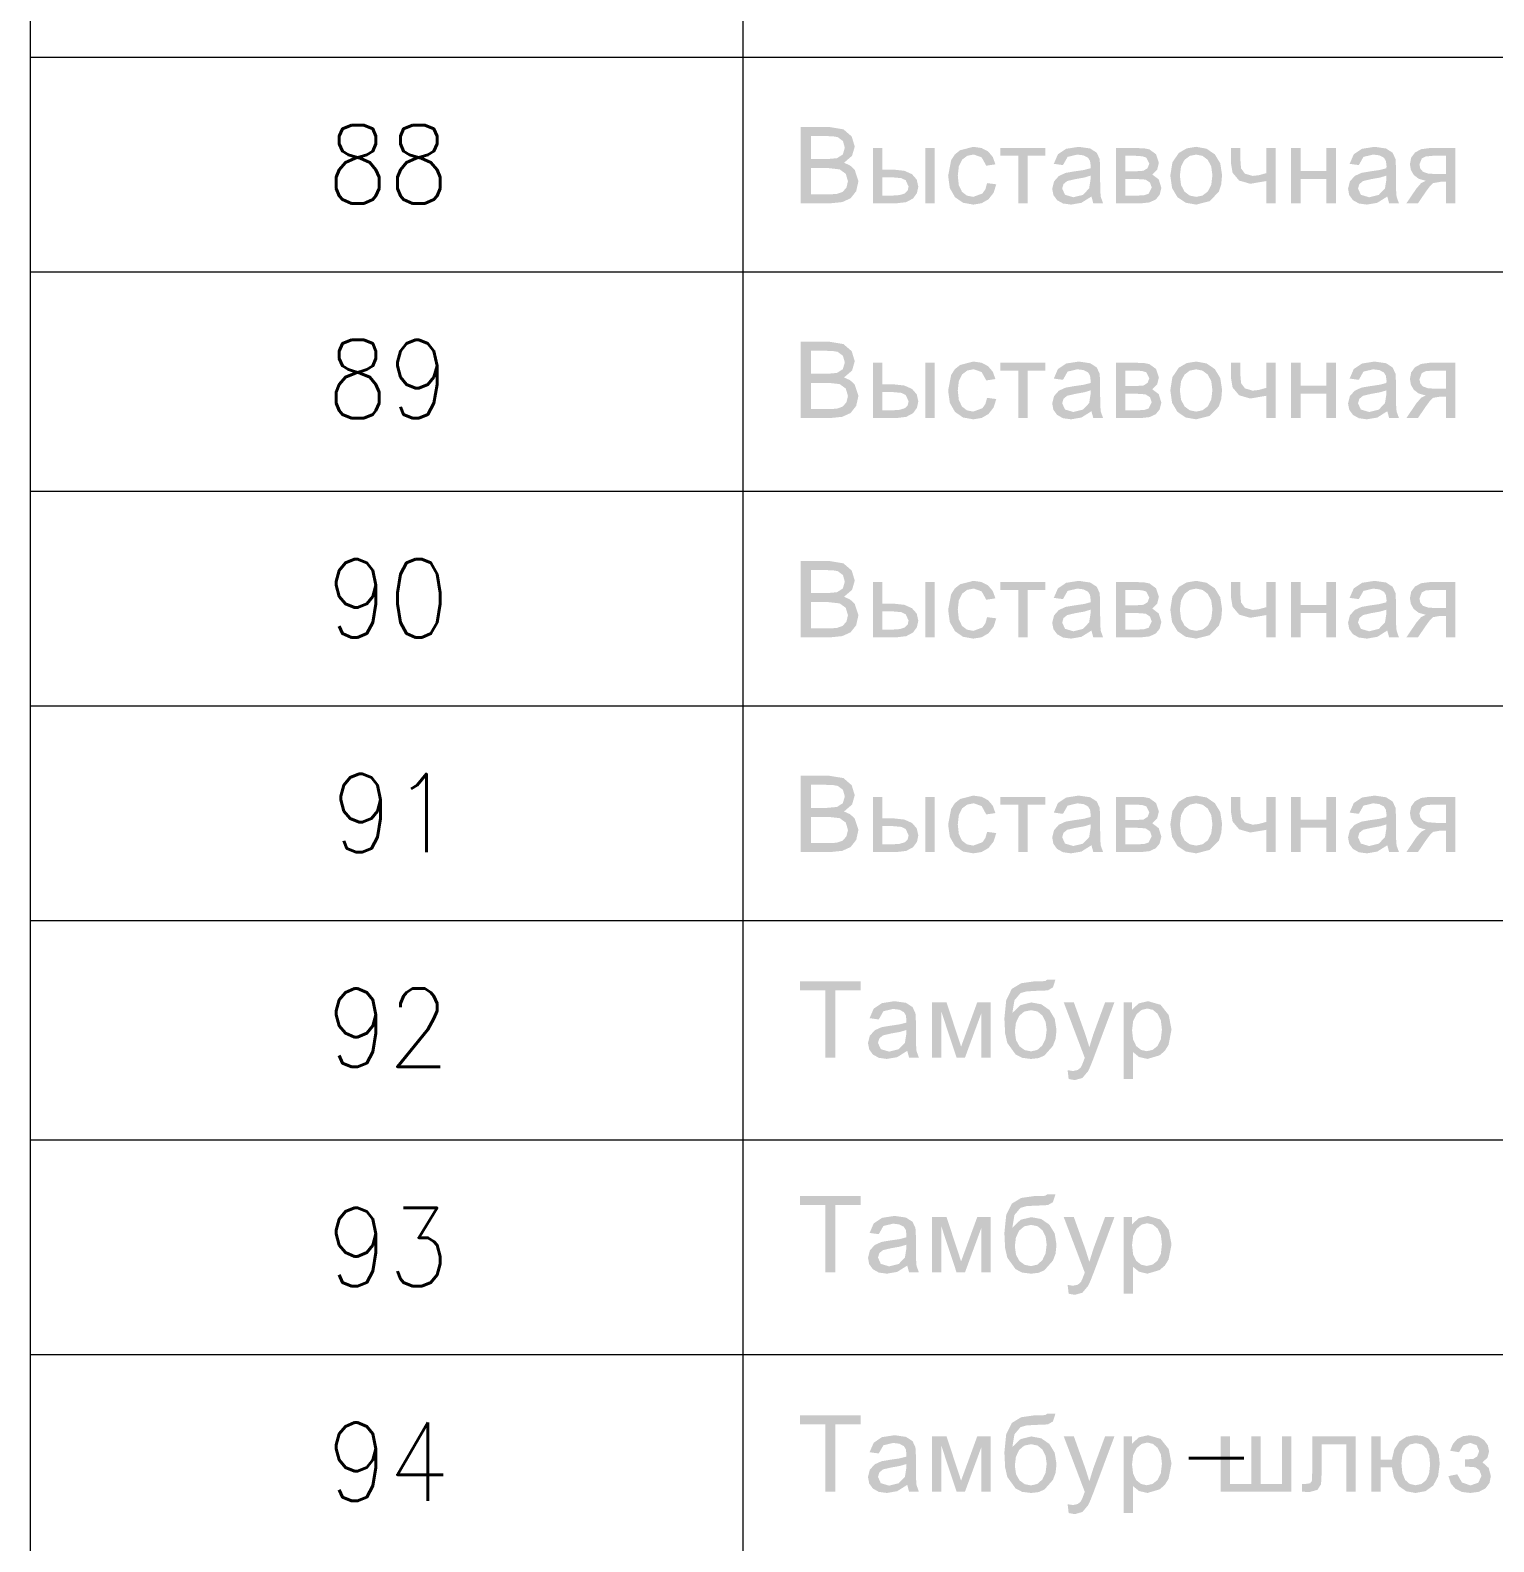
# Model space of a CAD drawing. Header units: millimetres. Extents: x 0 to 420, y 0 to 297.
# Drawn here: x 28.91 to 42.48, y 56.81 to 70.82 of the extents above; entities that cross this region are included whole.
import ezdxf

# ---------------------------------------------------------------- set-up
doc = ezdxf.new("R2010")
doc.units = ezdxf.units.MM
doc.styles.get("Standard").update_dxf_attribs({"font": 'STANDARD'})

msp = doc.modelspace()

# ---------------------------------------------------------------- hatches: boundary and pattern name
h = msp.add_hatch(color=251)
h.paths.add_polyline_path([(36.055542, 69.215), (36.055542, 69.922209), (36.321228, 69.922209), (36.450763, 69.900712), (36.527382, 69.834566), (36.555494, 69.74141), (36.530689, 69.655421), (36.456275, 69.59148), (36.513051, 69.565435), (36.554943, 69.526988), (36.589669, 69.420052), (36.568723, 69.327448), (36.516909, 69.261853), (36.439188, 69.226575), (36.325086, 69.215)], flags=0)
h.paths.add_polyline_path([(36.149248, 69.625104), (36.301935, 69.625104), (36.391232, 69.633372), (36.445251, 69.668099), (36.463441, 69.730386), (36.446353, 69.792122), (36.397847, 69.828502), (36.355265, 69.835944), (36.29036, 69.838424), (36.149248, 69.838424)], flags=0)
h.paths.add_polyline_path([(36.149248, 69.298233), (36.325086, 69.298233), (36.389027, 69.302092), (36.443046, 69.320833), (36.478324, 69.360521), (36.492656, 69.420052), (36.472261, 69.488954), (36.416037, 69.529744), (36.312959, 69.541319), (36.149248, 69.541319)], flags=0)
h = msp.add_hatch(color=251)
h.paths.add_polyline_path([(37.209582, 69.727079), (37.296122, 69.727079), (37.296122, 69.215), (37.209582, 69.215)], flags=0)
h.paths.add_polyline_path([(36.723961, 69.727079), (36.810502, 69.727079), (36.810502, 69.526988), (36.920745, 69.526988), (37.015829, 69.516377), (37.086109, 69.485095), (37.129793, 69.435624), (37.144538, 69.370442), (37.132274, 69.310567), (37.096031, 69.260199), (37.032779, 69.226231), (36.940589, 69.215), (36.723961, 69.215)], flags=0)
h.paths.add_polyline_path([(36.810502, 69.286658), (36.902003, 69.286658), (36.972283, 69.291619), (37.019412, 69.306501), (37.045733, 69.332409), (37.05469, 69.369891), (37.028232, 69.428871), (36.986408, 69.448715), (36.913579, 69.45533), (36.810502, 69.45533)], flags=0)
for points in [[(37.782221, 69.402413), (37.867108, 69.391389), (37.842235, 69.312496), (37.79545, 69.253034), (37.731303, 69.215827), (37.654339, 69.203424), (37.559186, 69.220443), (37.485116, 69.271775), (37.437023, 69.355353), (37.421175, 69.46911), (37.448736, 69.61408), (37.483394, 69.668305), (37.532521, 69.707235), (37.654891, 69.738654), (37.730407, 69.727974), (37.791041, 69.696211), (37.834518, 69.645292), (37.859391, 69.576597), (37.774504, 69.563919), (37.732061, 69.641089), (37.658198, 69.667547), (37.598529, 69.655627), (37.551262, 69.620143), (37.520532, 69.55944), (37.510472, 69.471866), (37.520118, 69.382156), (37.549608, 69.321384), (37.595221, 69.286658), (37.653237, 69.275082), (37.738675, 69.30595), (37.766443, 69.345707)], [(37.905563, 69.727079), (38.32173, 69.727079), (38.32173, 69.655421), (38.156917, 69.655421), (38.156917, 69.215), (38.070928, 69.215), (38.070928, 69.655421), (37.905563, 69.655421)], [(40.041543, 69.727079), (40.128635, 69.727079), (40.128635, 69.630065), (40.1358, 69.539114), (40.171629, 69.490056), (40.243287, 69.46911), (40.299511, 69.475449), (40.370618, 69.495017), (40.370618, 69.727079), (40.45771, 69.727079), (40.45771, 69.215), (40.370618, 69.215), (40.370618, 69.421705), (40.221239, 69.39635), (40.118161, 69.426115), (40.057528, 69.498324), (40.041543, 69.593133)], [(40.600048, 69.727079), (40.68714, 69.727079), (40.68714, 69.51431), (40.92747, 69.51431), (40.92747, 69.727079), (41.014562, 69.727079), (41.014562, 69.215), (40.92747, 69.215), (40.92747, 69.4421), (40.68714, 69.4421), (40.68714, 69.215), (40.600048, 69.215)], [(37.782221, 67.412746), (37.867108, 67.401722), (37.842235, 67.322829), (37.79545, 67.263367), (37.731303, 67.22616), (37.654339, 67.213758), (37.559186, 67.230776), (37.485116, 67.282108), (37.437023, 67.365686), (37.421175, 67.479443), (37.448736, 67.624413), (37.483394, 67.678639), (37.532521, 67.717568), (37.654891, 67.748988), (37.730407, 67.738308), (37.791041, 67.706544), (37.834518, 67.655625), (37.859391, 67.58693), (37.774504, 67.574252), (37.732061, 67.651422), (37.658198, 67.677881), (37.598529, 67.665961), (37.551262, 67.630476), (37.520532, 67.569774), (37.510472, 67.482199), (37.520118, 67.392489), (37.549608, 67.331718), (37.595221, 67.296991), (37.653237, 67.285416), (37.738675, 67.316284), (37.766443, 67.35604)], [(37.905563, 67.737412), (38.32173, 67.737412), (38.32173, 67.665754), (38.156917, 67.665754), (38.156917, 67.225333), (38.070928, 67.225333), (38.070928, 67.665754), (37.905563, 67.665754)], [(40.041543, 67.737412), (40.128635, 67.737412), (40.128635, 67.640398), (40.1358, 67.549448), (40.171629, 67.500389), (40.243287, 67.479443), (40.299511, 67.485782), (40.370618, 67.50535), (40.370618, 67.737412), (40.45771, 67.737412), (40.45771, 67.225333), (40.370618, 67.225333), (40.370618, 67.432039), (40.221239, 67.406683), (40.118161, 67.436449), (40.057528, 67.508658), (40.041543, 67.603467)], [(40.600048, 67.737412), (40.68714, 67.737412), (40.68714, 67.524643), (40.92747, 67.524643), (40.92747, 67.737412), (41.014562, 67.737412), (41.014562, 67.225333), (40.92747, 67.225333), (40.92747, 67.452434), (40.68714, 67.452434), (40.68714, 67.225333), (40.600048, 67.225333)], [(37.782221, 65.380746), (37.867108, 65.369722), (37.842235, 65.290829), (37.79545, 65.231367), (37.731303, 65.19416), (37.654339, 65.181758), (37.559186, 65.198776), (37.485116, 65.250108), (37.437023, 65.333686), (37.421175, 65.447443), (37.448736, 65.592413), (37.483394, 65.646639), (37.532521, 65.685568), (37.654891, 65.716988), (37.730407, 65.706308), (37.791041, 65.674544), (37.834518, 65.623625), (37.859391, 65.55493), (37.774504, 65.542252), (37.732061, 65.619422), (37.658198, 65.645881), (37.598529, 65.633961), (37.551262, 65.598476), (37.520532, 65.537774), (37.510472, 65.450199), (37.520118, 65.360489), (37.549608, 65.299718), (37.595221, 65.264991), (37.653237, 65.253416), (37.738675, 65.284284), (37.766443, 65.32404)], [(37.905563, 65.705412), (38.32173, 65.705412), (38.32173, 65.633754), (38.156917, 65.633754), (38.156917, 65.193333), (38.070928, 65.193333), (38.070928, 65.633754), (37.905563, 65.633754)], [(40.041543, 65.705412), (40.128635, 65.705412), (40.128635, 65.608398), (40.1358, 65.517448), (40.171629, 65.468389), (40.243287, 65.447443), (40.299511, 65.453782), (40.370618, 65.47335), (40.370618, 65.705412), (40.45771, 65.705412), (40.45771, 65.193333), (40.370618, 65.193333), (40.370618, 65.400039), (40.221239, 65.374683), (40.118161, 65.404449), (40.057528, 65.476658), (40.041543, 65.571467)], [(40.600048, 65.705412), (40.68714, 65.705412), (40.68714, 65.492643), (40.92747, 65.492643), (40.92747, 65.705412), (41.014562, 65.705412), (41.014562, 65.193333), (40.92747, 65.193333), (40.92747, 65.420434), (40.68714, 65.420434), (40.68714, 65.193333), (40.600048, 65.193333)], [(37.782221, 63.39108), (37.867109, 63.380055), (37.842235, 63.301163), (37.795451, 63.2417), (37.731303, 63.204493), (37.65434, 63.192091), (37.559186, 63.20911), (37.485116, 63.260442), (37.437023, 63.34402), (37.421175, 63.457777), (37.448736, 63.602746), (37.483394, 63.656972), (37.532521, 63.695902), (37.654891, 63.727321), (37.730407, 63.716641), (37.791041, 63.684877), (37.834518, 63.633959), (37.859392, 63.565264), (37.774504, 63.552586), (37.732061, 63.629756), (37.658198, 63.656214), (37.598529, 63.644294), (37.551262, 63.60881), (37.520532, 63.548107), (37.510472, 63.460533), (37.520119, 63.370822), (37.549609, 63.310051), (37.595222, 63.275324), (37.653237, 63.263749), (37.738675, 63.294617), (37.766443, 63.334373)], [(37.905563, 63.715745), (38.321731, 63.715745), (38.321731, 63.644087), (38.156917, 63.644087), (38.156917, 63.203666), (38.070928, 63.203666), (38.070928, 63.644087), (37.905563, 63.644087)], [(40.041543, 63.715745), (40.128635, 63.715745), (40.128635, 63.618732), (40.135801, 63.527781), (40.17163, 63.478723), (40.243288, 63.457777), (40.299511, 63.464116), (40.370618, 63.483684), (40.370618, 63.715745), (40.45771, 63.715745), (40.45771, 63.203666), (40.370618, 63.203666), (40.370618, 63.410372), (40.221239, 63.385016), (40.118162, 63.414782), (40.057528, 63.486991), (40.041543, 63.5818)], [(40.600048, 63.715745), (40.68714, 63.715745), (40.68714, 63.502976), (40.92747, 63.502976), (40.92747, 63.715745), (41.014562, 63.715745), (41.014562, 63.203666), (40.92747, 63.203666), (40.92747, 63.430767), (40.68714, 63.430767), (40.68714, 63.203666), (40.600048, 63.203666)], [(36.281983, 61.298666), (36.281983, 61.922091), (36.048819, 61.922091), (36.048819, 62.005876), (36.609405, 62.005876), (36.609405, 61.922091), (36.375139, 61.922091), (36.375139, 61.298666)], [(37.27163, 61.810745), (37.406678, 61.810745), (37.541175, 61.401192), (37.690554, 61.810745), (37.81568, 61.810745), (37.81568, 61.298666), (37.728588, 61.298666), (37.728588, 61.710975), (37.577004, 61.298666), (37.499282, 61.298666), (37.356518, 61.730819), (37.356518, 61.298666), (37.27163, 61.298666)], [(38.538078, 61.101331), (38.528707, 61.182911), (38.578316, 61.175194), (38.624067, 61.185116), (38.65273, 61.211574), (38.663548, 61.234588), (38.67974, 61.276618), (38.687457, 61.297564), (38.492878, 61.810745), (38.586585, 61.810745), (38.692969, 61.514192), (38.729901, 61.39568), (38.76573, 61.512538), (38.875421, 61.810745), (38.961962, 61.810745), (38.767383, 61.289847), (38.73934, 61.218671), (38.718325, 61.173541), (38.665408, 61.110702), (38.594302, 61.090858)], [(36.281983, 59.309), (36.281983, 59.932424), (36.048819, 59.932424), (36.048819, 60.016209), (36.609405, 60.016209), (36.609405, 59.932424), (36.375139, 59.932424), (36.375139, 59.309)], [(37.27163, 59.821079), (37.406678, 59.821079), (37.541175, 59.411526), (37.690554, 59.821079), (37.81568, 59.821079), (37.81568, 59.309), (37.728588, 59.309), (37.728588, 59.721309), (37.577004, 59.309), (37.499282, 59.309), (37.356518, 59.741153), (37.356518, 59.309), (37.27163, 59.309)], [(38.538078, 59.111665), (38.528707, 59.193245), (38.578316, 59.185528), (38.624067, 59.195449), (38.65273, 59.221908), (38.663548, 59.244921), (38.67974, 59.286951), (38.687457, 59.307897), (38.492878, 59.821079), (38.586585, 59.821079), (38.692969, 59.524525), (38.729901, 59.406014), (38.76573, 59.522871), (38.875421, 59.821079), (38.961962, 59.821079), (38.767383, 59.30018), (38.73934, 59.229005), (38.718325, 59.183874), (38.665408, 59.121035), (38.594302, 59.101192)], [(36.281983, 57.277), (36.281983, 57.900424), (36.048819, 57.900424), (36.048819, 57.984209), (36.609405, 57.984209), (36.609405, 57.900424), (36.375139, 57.900424), (36.375139, 57.277)], [(37.27163, 57.789079), (37.406678, 57.789079), (37.541175, 57.379526), (37.690554, 57.789079), (37.81568, 57.789079), (37.81568, 57.277), (37.728588, 57.277), (37.728588, 57.689309), (37.577004, 57.277), (37.499282, 57.277), (37.356518, 57.709153), (37.356518, 57.277), (37.27163, 57.277)], [(38.538078, 57.079665), (38.528707, 57.161245), (38.578316, 57.153528), (38.624067, 57.163449), (38.65273, 57.189908), (38.663548, 57.212921), (38.67974, 57.254951), (38.687457, 57.275897), (38.492878, 57.789079), (38.586585, 57.789079), (38.692969, 57.492525), (38.729901, 57.374014), (38.76573, 57.490871), (38.875421, 57.789079), (38.961962, 57.789079), (38.767383, 57.26818), (38.73934, 57.197005), (38.718325, 57.151874), (38.665408, 57.089035), (38.594302, 57.069192)], [(39.945801, 57.789079), (40.032893, 57.789079), (40.032893, 57.348658), (40.23078, 57.348658), (40.23078, 57.789079), (40.31732, 57.789079), (40.31732, 57.348658), (40.515758, 57.348658), (40.515758, 57.789079), (40.601748, 57.789079), (40.601748, 57.277), (39.945801, 57.277)], [(40.79516, 57.789079), (41.19865, 57.789079), (41.19865, 57.277), (41.112109, 57.277), (41.112109, 57.717421), (40.882252, 57.717421), (40.882252, 57.462208), (40.880668, 57.387932), (40.876189, 57.344248), (40.844218, 57.294639), (40.769253, 57.273692), (40.699249, 57.277551), (40.699249, 57.34976), (40.737283, 57.34976), (40.775868, 57.355272), (40.791302, 57.372911), (40.794058, 57.398474), (40.79516, 57.451735)], [(42.212018, 57.50851), (42.212018, 57.57631), (42.286983, 57.580719), (42.324466, 57.60387), (42.342656, 57.652377), (42.318953, 57.708601), (42.258871, 57.729548), (42.196377, 57.707775), (42.155794, 57.643007), (42.073663, 57.656787), (42.099587, 57.719729), (42.139257, 57.764687), (42.19257, 57.791663), (42.259422, 57.800654), (42.332527, 57.789492), (42.387855, 57.756006), (42.422857, 57.706879), (42.434709, 57.64907), (42.419481, 57.592571), (42.374075, 57.5493), (42.431953, 57.496383), (42.451245, 57.420316), (42.438567, 57.357753), (42.401084, 57.308419), (42.340726, 57.276173), (42.260525, 57.265424), (42.182166, 57.275148), (42.122307, 57.304354), (42.080846, 57.353093), (42.057677, 57.421418), (42.139257, 57.438506), (42.183906, 57.362438), (42.262178, 57.335429), (42.334939, 57.360233), (42.364153, 57.423623), (42.345963, 57.475437), (42.306827, 57.503549), (42.231861, 57.509061)]]:
    msp.add_hatch(color=251).paths.add_polyline_path(points, flags=0)
h = msp.add_hatch(color=251)
h.paths.add_polyline_path([(38.749385, 69.278389), (38.656229, 69.219961), (38.560318, 69.203424), (38.485628, 69.213759), (38.430782, 69.244765), (38.396814, 69.291619), (38.385583, 69.350047), (38.40267, 69.418398), (38.447319, 69.468559), (38.510157, 69.497222), (38.587328, 69.510451), (38.67814, 69.52368), (38.741668, 69.540217), (38.742219, 69.562817), (38.736087, 69.607947), (38.717966, 69.637782), (38.676211, 69.659624), (38.618747, 69.666996), (38.528348, 69.645499), (38.485353, 69.569431), (38.400466, 69.581007), (38.438499, 69.669201), (38.515118, 69.720464), (38.631425, 69.738654), (38.737809, 69.72322), (38.798443, 69.684084), (38.825453, 69.625655), (38.829862, 69.545178), (38.829862, 69.429422), (38.831171, 69.330686), (38.835374, 69.276185), (38.857423, 69.215), (38.766473, 69.215)], flags=0)
h.paths.add_polyline_path([(38.741668, 69.471866), (38.682619, 69.453952), (38.600005, 69.439344), (38.524489, 69.421705), (38.490314, 69.393593), (38.478187, 69.352252), (38.504094, 69.294375), (38.581264, 69.271224), (38.670561, 69.293272), (38.727887, 69.353355), (38.741668, 69.440447)], flags=0)
h = msp.add_hatch(color=251)
h.paths.add_polyline_path([(38.976667, 69.727079), (39.176758, 69.727079), (39.240906, 69.723909), (39.28645, 69.714952), (39.348186, 69.669752), (39.374093, 69.59148), (39.358659, 69.526988), (39.313459, 69.481788), (39.37299, 69.436588), (39.397244, 69.358316), (39.381603, 69.294788), (39.344879, 69.250278), (39.287001, 69.22375), (39.207626, 69.215), (38.976667, 69.215)], flags=0)
h.paths.add_polyline_path([(39.063759, 69.511554), (39.156363, 69.511554), (39.231879, 69.517066), (39.269362, 69.540768), (39.285898, 69.583212), (39.257235, 69.639435), (39.218306, 69.651356), (39.159119, 69.655421), (39.063759, 69.655421)], flags=0)
h.paths.add_polyline_path([(39.063759, 69.286658), (39.17786, 69.286658), (39.239941, 69.290861), (39.279284, 69.303745), (39.307947, 69.362725), (39.291962, 69.407925), (39.250621, 69.434935), (39.16849, 69.440447), (39.063759, 69.440447)], flags=0)
h = msp.add_hatch(color=251)
h.paths.add_polyline_path([(39.480224, 69.471315), (39.499792, 69.594994), (39.559048, 69.681879), (39.632291, 69.724323), (39.720003, 69.738654), (39.815983, 69.721291), (39.892533, 69.669201), (39.942901, 69.586863), (39.959781, 69.478481), (39.95234, 69.389735), (39.930016, 69.322487), (39.844026, 69.234843), (39.720003, 69.203424), (39.622851, 69.220512), (39.54637, 69.272326), (39.496761, 69.356318)], flags=0)
h.paths.add_polyline_path([(39.56897, 69.471315), (39.579719, 69.384843), (39.611965, 69.323589), (39.660403, 69.28714), (39.720003, 69.275082), (39.779121, 69.287209), (39.82749, 69.32414), (39.859736, 69.386083), (39.870485, 69.474071), (39.859736, 69.557167), (39.82749, 69.617938), (39.779121, 69.654663), (39.720003, 69.666996), (39.660403, 69.654663), (39.611965, 69.617938), (39.579719, 69.556822)], flags=0)
h = msp.add_hatch(color=251)
h.paths.add_polyline_path([(41.491364, 69.278389), (41.398209, 69.219961), (41.302297, 69.203424), (41.227608, 69.213759), (41.172762, 69.244765), (41.138793, 69.291619), (41.127562, 69.350047), (41.14465, 69.418398), (41.189298, 69.468559), (41.252137, 69.497222), (41.329307, 69.510451), (41.42012, 69.52368), (41.483647, 69.540217), (41.484198, 69.562817), (41.478066, 69.607947), (41.459945, 69.637782), (41.41819, 69.659624), (41.360726, 69.666996), (41.270327, 69.645499), (41.227332, 69.569431), (41.142445, 69.581007), (41.180479, 69.669201), (41.257098, 69.720464), (41.373404, 69.738654), (41.479789, 69.72322), (41.540422, 69.684084), (41.567432, 69.625655), (41.571842, 69.545178), (41.571842, 69.429422), (41.573151, 69.330686), (41.577354, 69.276185), (41.599402, 69.215), (41.508452, 69.215)], flags=0)
h.paths.add_polyline_path([(41.483647, 69.471866), (41.424598, 69.453952), (41.341985, 69.439344), (41.266468, 69.421705), (41.232293, 69.393593), (41.220166, 69.352252), (41.246073, 69.294375), (41.323244, 69.271224), (41.41254, 69.293272), (41.469867, 69.353355), (41.483647, 69.440447)], flags=0)
h = msp.add_hatch(color=251)
h.paths.add_polyline_path([(42.121584, 69.727079), (42.121584, 69.215), (42.035044, 69.215), (42.035044, 69.41454), (41.984883, 69.41454), (41.916532, 69.402413), (41.889178, 69.377677), (41.851489, 69.326896), (41.775421, 69.215), (41.667934, 69.215), (41.761641, 69.352804), (41.80436, 69.402275), (41.847079, 69.424462), (41.782243, 69.442721), (41.736836, 69.477929), (41.709827, 69.524507), (41.701007, 69.577699), (41.712652, 69.63792), (41.747861, 69.685738), (41.805187, 69.716743), (41.884011, 69.727079)], flags=0)
h.paths.add_polyline_path([(42.035044, 69.655421), (41.911571, 69.655421), (41.847562, 69.649288), (41.81125, 69.631167), (41.789202, 69.574943), (41.79747, 69.535118), (41.822275, 69.507695), (41.867888, 69.491572), (41.939132, 69.486198), (42.035044, 69.486198)], flags=0)
h = msp.add_hatch(color=251)
h.paths.add_polyline_path([(36.055542, 67.225333), (36.055542, 67.932542), (36.321228, 67.932542), (36.450763, 67.911045), (36.527382, 67.844899), (36.555494, 67.751744), (36.530689, 67.665754), (36.456275, 67.601813), (36.513051, 67.575768), (36.554943, 67.537321), (36.589669, 67.430385), (36.568723, 67.337781), (36.516909, 67.272186), (36.439188, 67.236909), (36.325086, 67.225333)], flags=0)
h.paths.add_polyline_path([(36.149248, 67.635437), (36.301935, 67.635437), (36.391232, 67.643705), (36.445251, 67.678432), (36.463441, 67.740719), (36.446353, 67.802455), (36.397847, 67.838836), (36.355265, 67.846277), (36.29036, 67.848758), (36.149248, 67.848758)], flags=0)
h.paths.add_polyline_path([(36.149248, 67.308567), (36.325086, 67.308567), (36.389027, 67.312425), (36.443046, 67.331166), (36.478324, 67.370854), (36.492656, 67.430385), (36.472261, 67.499287), (36.416037, 67.540077), (36.312959, 67.551653), (36.149248, 67.551653)], flags=0)
h = msp.add_hatch(color=251)
h.paths.add_polyline_path([(37.209582, 67.737412), (37.296122, 67.737412), (37.296122, 67.225333), (37.209582, 67.225333)], flags=0)
h.paths.add_polyline_path([(36.723961, 67.737412), (36.810502, 67.737412), (36.810502, 67.537321), (36.920745, 67.537321), (37.015829, 67.52671), (37.086109, 67.495429), (37.129793, 67.445957), (37.144538, 67.380776), (37.132274, 67.3209), (37.096031, 67.270533), (37.032779, 67.236564), (36.940589, 67.225333), (36.723961, 67.225333)], flags=0)
h.paths.add_polyline_path([(36.810502, 67.296991), (36.902003, 67.296991), (36.972283, 67.301952), (37.019412, 67.316835), (37.045733, 67.342742), (37.05469, 67.380225), (37.028232, 67.439205), (36.986408, 67.459048), (36.913579, 67.465663), (36.810502, 67.465663)], flags=0)
h = msp.add_hatch(color=251)
h.paths.add_polyline_path([(38.749385, 67.288723), (38.656229, 67.230294), (38.560318, 67.213758), (38.485628, 67.224093), (38.430782, 67.255099), (38.396814, 67.301952), (38.385583, 67.360381), (38.40267, 67.428732), (38.447319, 67.478892), (38.510157, 67.507555), (38.587328, 67.520784), (38.67814, 67.534014), (38.741668, 67.55055), (38.742219, 67.57315), (38.736087, 67.618281), (38.717966, 67.648115), (38.676211, 67.669957), (38.618747, 67.67733), (38.528348, 67.655832), (38.485353, 67.579764), (38.400466, 67.59134), (38.438499, 67.679534), (38.515118, 67.730797), (38.631425, 67.748988), (38.737809, 67.733554), (38.798443, 67.694417), (38.825453, 67.635988), (38.829862, 67.555511), (38.829862, 67.439756), (38.831171, 67.341019), (38.835374, 67.286518), (38.857423, 67.225333), (38.766473, 67.225333)], flags=0)
h.paths.add_polyline_path([(38.741668, 67.482199), (38.682619, 67.464285), (38.600005, 67.449678), (38.524489, 67.432039), (38.490314, 67.403927), (38.478187, 67.362586), (38.504094, 67.304708), (38.581264, 67.281557), (38.670561, 67.303606), (38.727887, 67.363688), (38.741668, 67.45078)], flags=0)
h = msp.add_hatch(color=251)
h.paths.add_polyline_path([(38.976667, 67.737412), (39.176758, 67.737412), (39.240906, 67.734243), (39.28645, 67.725285), (39.348186, 67.680086), (39.374093, 67.601813), (39.358659, 67.537321), (39.313459, 67.492121), (39.37299, 67.446922), (39.397244, 67.368649), (39.381603, 67.305121), (39.344879, 67.260611), (39.287001, 67.234084), (39.207626, 67.225333), (38.976667, 67.225333)], flags=0)
h.paths.add_polyline_path([(39.063759, 67.521887), (39.156363, 67.521887), (39.231879, 67.527399), (39.269362, 67.551101), (39.285898, 67.593545), (39.257235, 67.649769), (39.218306, 67.661689), (39.159119, 67.665754), (39.063759, 67.665754)], flags=0)
h.paths.add_polyline_path([(39.063759, 67.296991), (39.17786, 67.296991), (39.239941, 67.301194), (39.279284, 67.314079), (39.307947, 67.373059), (39.291962, 67.418258), (39.250621, 67.445268), (39.16849, 67.45078), (39.063759, 67.45078)], flags=0)
h = msp.add_hatch(color=251)
h.paths.add_polyline_path([(39.480224, 67.481648), (39.499792, 67.605327), (39.559048, 67.692212), (39.632291, 67.734656), (39.720003, 67.748988), (39.815983, 67.731624), (39.892533, 67.679534), (39.942901, 67.597197), (39.959781, 67.488814), (39.95234, 67.400068), (39.930016, 67.33282), (39.844026, 67.245177), (39.720003, 67.213758), (39.622851, 67.230845), (39.54637, 67.282659), (39.496761, 67.366651)], flags=0)
h.paths.add_polyline_path([(39.56897, 67.481648), (39.579719, 67.395176), (39.611965, 67.333922), (39.660403, 67.297473), (39.720003, 67.285416), (39.779121, 67.297542), (39.82749, 67.334474), (39.859736, 67.396417), (39.870485, 67.484404), (39.859736, 67.5675), (39.82749, 67.628271), (39.779121, 67.664996), (39.720003, 67.67733), (39.660403, 67.664996), (39.611965, 67.628271), (39.579719, 67.567155)], flags=0)
h = msp.add_hatch(color=251)
h.paths.add_polyline_path([(41.491364, 67.288723), (41.398209, 67.230294), (41.302297, 67.213758), (41.227608, 67.224093), (41.172762, 67.255099), (41.138793, 67.301952), (41.127562, 67.360381), (41.14465, 67.428732), (41.189298, 67.478892), (41.252137, 67.507555), (41.329307, 67.520784), (41.42012, 67.534014), (41.483647, 67.55055), (41.484198, 67.57315), (41.478066, 67.618281), (41.459945, 67.648115), (41.41819, 67.669957), (41.360726, 67.67733), (41.270327, 67.655832), (41.227332, 67.579764), (41.142445, 67.59134), (41.180479, 67.679534), (41.257098, 67.730797), (41.373404, 67.748988), (41.479789, 67.733554), (41.540422, 67.694417), (41.567432, 67.635988), (41.571842, 67.555511), (41.571842, 67.439756), (41.573151, 67.341019), (41.577354, 67.286518), (41.599402, 67.225333), (41.508452, 67.225333)], flags=0)
h.paths.add_polyline_path([(41.483647, 67.482199), (41.424598, 67.464285), (41.341985, 67.449678), (41.266468, 67.432039), (41.232293, 67.403927), (41.220166, 67.362586), (41.246073, 67.304708), (41.323244, 67.281557), (41.41254, 67.303606), (41.469867, 67.363688), (41.483647, 67.45078)], flags=0)
h = msp.add_hatch(color=251)
h.paths.add_polyline_path([(42.121584, 67.737412), (42.121584, 67.225333), (42.035044, 67.225333), (42.035044, 67.424873), (41.984883, 67.424873), (41.916532, 67.412746), (41.889178, 67.38801), (41.851489, 67.33723), (41.775421, 67.225333), (41.667934, 67.225333), (41.761641, 67.363137), (41.80436, 67.412608), (41.847079, 67.434795), (41.782243, 67.453054), (41.736836, 67.488263), (41.709827, 67.53484), (41.701007, 67.588033), (41.712652, 67.648253), (41.747861, 67.696071), (41.805187, 67.727077), (41.884011, 67.737412)], flags=0)
h.paths.add_polyline_path([(42.035044, 67.665754), (41.911571, 67.665754), (41.847562, 67.659622), (41.81125, 67.641501), (41.789202, 67.585277), (41.79747, 67.545451), (41.822275, 67.518028), (41.867888, 67.501905), (41.939132, 67.496531), (42.035044, 67.496531)], flags=0)
h = msp.add_hatch(color=251)
h.paths.add_polyline_path([(36.055542, 65.193333), (36.055542, 65.900542), (36.321228, 65.900542), (36.450763, 65.879045), (36.527382, 65.812899), (36.555494, 65.719744), (36.530689, 65.633754), (36.456275, 65.569813), (36.513051, 65.543768), (36.554943, 65.505321), (36.589669, 65.398385), (36.568723, 65.305781), (36.516909, 65.240186), (36.439188, 65.204909), (36.325086, 65.193333)], flags=0)
h.paths.add_polyline_path([(36.149248, 65.603437), (36.301935, 65.603437), (36.391232, 65.611705), (36.445251, 65.646432), (36.463441, 65.708719), (36.446353, 65.770455), (36.397847, 65.806836), (36.355265, 65.814277), (36.29036, 65.816758), (36.149248, 65.816758)], flags=0)
h.paths.add_polyline_path([(36.149248, 65.276567), (36.325086, 65.276567), (36.389027, 65.280425), (36.443046, 65.299166), (36.478324, 65.338854), (36.492656, 65.398385), (36.472261, 65.467287), (36.416037, 65.508077), (36.312959, 65.519653), (36.149248, 65.519653)], flags=0)
h = msp.add_hatch(color=251)
h.paths.add_polyline_path([(37.209582, 65.705412), (37.296122, 65.705412), (37.296122, 65.193333), (37.209582, 65.193333)], flags=0)
h.paths.add_polyline_path([(36.723961, 65.705412), (36.810502, 65.705412), (36.810502, 65.505321), (36.920745, 65.505321), (37.015829, 65.49471), (37.086109, 65.463429), (37.129793, 65.413957), (37.144538, 65.348776), (37.132274, 65.2889), (37.096031, 65.238533), (37.032779, 65.204564), (36.940589, 65.193333), (36.723961, 65.193333)], flags=0)
h.paths.add_polyline_path([(36.810502, 65.264991), (36.902003, 65.264991), (36.972283, 65.269952), (37.019412, 65.284835), (37.045733, 65.310742), (37.05469, 65.348225), (37.028232, 65.407205), (36.986408, 65.427048), (36.913579, 65.433663), (36.810502, 65.433663)], flags=0)
h = msp.add_hatch(color=251)
h.paths.add_polyline_path([(38.749385, 65.256723), (38.656229, 65.198294), (38.560318, 65.181758), (38.485628, 65.192093), (38.430782, 65.223099), (38.396814, 65.269952), (38.385583, 65.328381), (38.40267, 65.396732), (38.447319, 65.446892), (38.510157, 65.475555), (38.587328, 65.488784), (38.67814, 65.502014), (38.741668, 65.51855), (38.742219, 65.54115), (38.736087, 65.586281), (38.717966, 65.616115), (38.676211, 65.637957), (38.618747, 65.64533), (38.528348, 65.623832), (38.485353, 65.547764), (38.400466, 65.55934), (38.438499, 65.647534), (38.515118, 65.698797), (38.631425, 65.716988), (38.737809, 65.701554), (38.798443, 65.662417), (38.825453, 65.603988), (38.829862, 65.523511), (38.829862, 65.407756), (38.831171, 65.309019), (38.835374, 65.254518), (38.857423, 65.193333), (38.766473, 65.193333)], flags=0)
h.paths.add_polyline_path([(38.741668, 65.450199), (38.682619, 65.432285), (38.600005, 65.417678), (38.524489, 65.400039), (38.490314, 65.371927), (38.478187, 65.330586), (38.504094, 65.272708), (38.581264, 65.249557), (38.670561, 65.271606), (38.727887, 65.331688), (38.741668, 65.41878)], flags=0)
h = msp.add_hatch(color=251)
h.paths.add_polyline_path([(38.976667, 65.705412), (39.176758, 65.705412), (39.240906, 65.702243), (39.28645, 65.693285), (39.348186, 65.648086), (39.374093, 65.569813), (39.358659, 65.505321), (39.313459, 65.460121), (39.37299, 65.414922), (39.397244, 65.336649), (39.381603, 65.273121), (39.344879, 65.228611), (39.287001, 65.202084), (39.207626, 65.193333), (38.976667, 65.193333)], flags=0)
h.paths.add_polyline_path([(39.063759, 65.489887), (39.156363, 65.489887), (39.231879, 65.495399), (39.269362, 65.519101), (39.285898, 65.561545), (39.257235, 65.617769), (39.218306, 65.629689), (39.159119, 65.633754), (39.063759, 65.633754)], flags=0)
h.paths.add_polyline_path([(39.063759, 65.264991), (39.17786, 65.264991), (39.239941, 65.269194), (39.279284, 65.282079), (39.307947, 65.341059), (39.291962, 65.386258), (39.250621, 65.413268), (39.16849, 65.41878), (39.063759, 65.41878)], flags=0)
h = msp.add_hatch(color=251)
h.paths.add_polyline_path([(39.480224, 65.449648), (39.499792, 65.573327), (39.559048, 65.660212), (39.632291, 65.702656), (39.720003, 65.716988), (39.815983, 65.699624), (39.892533, 65.647534), (39.942901, 65.565197), (39.959781, 65.456814), (39.95234, 65.368068), (39.930016, 65.30082), (39.844026, 65.213177), (39.720003, 65.181758), (39.622851, 65.198845), (39.54637, 65.250659), (39.496761, 65.334651)], flags=0)
h.paths.add_polyline_path([(39.56897, 65.449648), (39.579719, 65.363176), (39.611965, 65.301922), (39.660403, 65.265473), (39.720003, 65.253416), (39.779121, 65.265542), (39.82749, 65.302474), (39.859736, 65.364417), (39.870485, 65.452404), (39.859736, 65.5355), (39.82749, 65.596271), (39.779121, 65.632996), (39.720003, 65.64533), (39.660403, 65.632996), (39.611965, 65.596271), (39.579719, 65.535155)], flags=0)
h = msp.add_hatch(color=251)
h.paths.add_polyline_path([(41.491364, 65.256723), (41.398209, 65.198294), (41.302297, 65.181758), (41.227608, 65.192093), (41.172762, 65.223099), (41.138793, 65.269952), (41.127562, 65.328381), (41.14465, 65.396732), (41.189298, 65.446892), (41.252137, 65.475555), (41.329307, 65.488784), (41.42012, 65.502014), (41.483647, 65.51855), (41.484198, 65.54115), (41.478066, 65.586281), (41.459945, 65.616115), (41.41819, 65.637957), (41.360726, 65.64533), (41.270327, 65.623832), (41.227332, 65.547764), (41.142445, 65.55934), (41.180479, 65.647534), (41.257098, 65.698797), (41.373404, 65.716988), (41.479789, 65.701554), (41.540422, 65.662417), (41.567432, 65.603988), (41.571842, 65.523511), (41.571842, 65.407756), (41.573151, 65.309019), (41.577354, 65.254518), (41.599402, 65.193333), (41.508452, 65.193333)], flags=0)
h.paths.add_polyline_path([(41.483647, 65.450199), (41.424598, 65.432285), (41.341985, 65.417678), (41.266468, 65.400039), (41.232293, 65.371927), (41.220166, 65.330586), (41.246073, 65.272708), (41.323244, 65.249557), (41.41254, 65.271606), (41.469867, 65.331688), (41.483647, 65.41878)], flags=0)
h = msp.add_hatch(color=251)
h.paths.add_polyline_path([(42.121584, 65.705412), (42.121584, 65.193333), (42.035044, 65.193333), (42.035044, 65.392873), (41.984883, 65.392873), (41.916532, 65.380746), (41.889178, 65.35601), (41.851489, 65.30523), (41.775421, 65.193333), (41.667934, 65.193333), (41.761641, 65.331137), (41.80436, 65.380608), (41.847079, 65.402795), (41.782243, 65.421054), (41.736836, 65.456263), (41.709827, 65.50284), (41.701007, 65.556033), (41.712652, 65.616253), (41.747861, 65.664071), (41.805187, 65.695077), (41.884011, 65.705412)], flags=0)
h.paths.add_polyline_path([(42.035044, 65.633754), (41.911571, 65.633754), (41.847562, 65.627622), (41.81125, 65.609501), (41.789202, 65.553277), (41.79747, 65.513451), (41.822275, 65.486028), (41.867888, 65.469905), (41.939132, 65.464531), (42.035044, 65.464531)], flags=0)
h = msp.add_hatch(color=251)
h.paths.add_polyline_path([(36.055542, 63.203666), (36.055542, 63.910876), (36.321228, 63.910876), (36.450763, 63.889378), (36.527382, 63.823232), (36.555494, 63.730077), (36.53069, 63.644087), (36.456276, 63.580146), (36.513051, 63.554102), (36.554943, 63.515654), (36.58967, 63.408718), (36.568723, 63.316114), (36.516909, 63.25052), (36.439188, 63.215242), (36.325086, 63.203666)], flags=0)
h.paths.add_polyline_path([(36.149249, 63.613771), (36.301935, 63.613771), (36.391232, 63.622039), (36.445251, 63.656765), (36.463441, 63.719053), (36.446354, 63.780789), (36.397847, 63.817169), (36.355265, 63.82461), (36.29036, 63.827091), (36.149249, 63.827091)], flags=0)
h.paths.add_polyline_path([(36.149249, 63.2869), (36.325086, 63.2869), (36.389027, 63.290758), (36.443046, 63.3095), (36.478324, 63.349187), (36.492656, 63.408718), (36.472261, 63.47762), (36.416037, 63.51841), (36.31296, 63.529986), (36.149249, 63.529986)], flags=0)
h = msp.add_hatch(color=251)
h.paths.add_polyline_path([(38.749385, 63.267056), (38.65623, 63.208627), (38.560318, 63.192091), (38.485629, 63.202426), (38.430783, 63.233432), (38.396814, 63.280285), (38.385583, 63.338714), (38.402671, 63.407065), (38.447319, 63.457225), (38.510158, 63.485889), (38.587328, 63.499118), (38.67814, 63.512347), (38.741668, 63.528883), (38.742219, 63.551483), (38.736087, 63.596614), (38.717966, 63.626449), (38.676211, 63.64829), (38.618747, 63.655663), (38.528348, 63.634166), (38.485353, 63.558098), (38.400466, 63.569673), (38.4385, 63.657868), (38.515119, 63.709131), (38.631425, 63.727321), (38.73781, 63.711887), (38.798443, 63.672751), (38.825453, 63.614322), (38.829863, 63.533844), (38.829863, 63.418089), (38.831172, 63.319353), (38.835375, 63.264851), (38.857423, 63.203666), (38.766473, 63.203666)], flags=0)
h.paths.add_polyline_path([(38.741668, 63.460533), (38.682619, 63.442618), (38.600006, 63.428011), (38.524489, 63.410372), (38.490314, 63.38226), (38.478187, 63.340919), (38.504094, 63.283041), (38.581264, 63.25989), (38.670561, 63.281939), (38.727888, 63.342021), (38.741668, 63.429113)], flags=0)
h = msp.add_hatch(color=251)
h.paths.add_polyline_path([(39.480224, 63.459982), (39.499793, 63.58366), (39.559048, 63.670546), (39.632291, 63.712989), (39.720003, 63.727321), (39.815983, 63.709958), (39.892533, 63.657868), (39.942901, 63.57553), (39.959782, 63.467147), (39.95234, 63.378402), (39.930016, 63.311153), (39.844027, 63.22351), (39.720003, 63.192091), (39.622851, 63.209179), (39.54637, 63.260993), (39.496761, 63.344984)], flags=0)
h.paths.add_polyline_path([(39.56897, 63.459982), (39.579719, 63.37351), (39.611965, 63.312256), (39.660403, 63.275807), (39.720003, 63.263749), (39.779121, 63.275876), (39.82749, 63.312807), (39.859736, 63.37475), (39.870485, 63.462738), (39.859736, 63.545833), (39.82749, 63.606605), (39.779121, 63.643329), (39.720003, 63.655663), (39.660403, 63.643329), (39.611965, 63.606605), (39.579719, 63.545489)], flags=0)
h = msp.add_hatch(color=251)
h.paths.add_polyline_path([(41.491365, 63.267056), (41.398209, 63.208627), (41.302298, 63.192091), (41.227608, 63.202426), (41.172762, 63.233432), (41.138793, 63.280285), (41.127562, 63.338714), (41.14465, 63.407065), (41.189299, 63.457225), (41.252137, 63.485889), (41.329307, 63.499118), (41.42012, 63.512347), (41.483647, 63.528883), (41.484199, 63.551483), (41.478066, 63.596614), (41.459945, 63.626449), (41.418191, 63.64829), (41.360726, 63.655663), (41.270327, 63.634166), (41.227332, 63.558098), (41.142445, 63.569673), (41.180479, 63.657868), (41.257098, 63.709131), (41.373404, 63.727321), (41.479789, 63.711887), (41.540423, 63.672751), (41.567432, 63.614322), (41.571842, 63.533844), (41.571842, 63.418089), (41.573151, 63.319353), (41.577354, 63.264851), (41.599403, 63.203666), (41.508452, 63.203666)], flags=0)
h.paths.add_polyline_path([(41.483647, 63.460533), (41.424599, 63.442618), (41.341985, 63.428011), (41.266469, 63.410372), (41.232293, 63.38226), (41.220167, 63.340919), (41.246074, 63.283041), (41.323244, 63.25989), (41.412541, 63.281939), (41.469867, 63.342021), (41.483647, 63.429113)], flags=0)
h = msp.add_hatch(color=251)
h.paths.add_polyline_path([(37.209582, 63.715745), (37.296123, 63.715745), (37.296123, 63.203666), (37.209582, 63.203666)], flags=0)
h.paths.add_polyline_path([(36.723961, 63.715745), (36.810502, 63.715745), (36.810502, 63.515654), (36.920745, 63.515654), (37.01583, 63.505043), (37.08611, 63.473762), (37.129793, 63.42429), (37.144538, 63.359109), (37.132274, 63.299233), (37.096032, 63.248866), (37.03278, 63.214897), (36.940589, 63.203666), (36.723961, 63.203666)], flags=0)
h.paths.add_polyline_path([(36.810502, 63.275324), (36.902004, 63.275324), (36.972284, 63.280285), (37.019413, 63.295168), (37.045733, 63.321075), (37.05469, 63.358558), (37.028232, 63.417538), (36.986409, 63.437382), (36.913579, 63.443996), (36.810502, 63.443996)], flags=0)
h = msp.add_hatch(color=251)
h.paths.add_polyline_path([(38.976667, 63.715745), (39.176758, 63.715745), (39.240906, 63.712576), (39.28645, 63.703619), (39.348186, 63.658419), (39.374093, 63.580146), (39.358659, 63.515654), (39.313459, 63.470455), (39.372991, 63.425255), (39.397244, 63.346982), (39.381603, 63.283455), (39.344879, 63.238944), (39.287001, 63.212417), (39.207626, 63.203666), (38.976667, 63.203666)], flags=0)
h.paths.add_polyline_path([(39.063759, 63.50022), (39.156363, 63.50022), (39.23188, 63.505732), (39.269362, 63.529435), (39.285899, 63.571878), (39.257236, 63.628102), (39.218306, 63.640022), (39.159119, 63.644087), (39.063759, 63.644087)], flags=0)
h.paths.add_polyline_path([(39.063759, 63.275324), (39.177861, 63.275324), (39.239941, 63.279527), (39.279284, 63.292412), (39.307947, 63.351392), (39.291962, 63.396592), (39.250621, 63.423601), (39.16849, 63.429113), (39.063759, 63.429113)], flags=0)
h = msp.add_hatch(color=251)
h.paths.add_polyline_path([(42.121585, 63.715745), (42.121585, 63.203666), (42.035044, 63.203666), (42.035044, 63.403206), (41.984883, 63.403206), (41.916533, 63.39108), (41.889179, 63.366344), (41.851489, 63.315563), (41.775422, 63.203666), (41.667935, 63.203666), (41.761641, 63.34147), (41.80436, 63.390942), (41.84708, 63.413128), (41.782243, 63.431387), (41.736836, 63.466596), (41.709827, 63.513174), (41.701007, 63.566366), (41.712652, 63.626586), (41.747861, 63.674404), (41.805187, 63.70541), (41.884011, 63.715745)], flags=0)
h.paths.add_polyline_path([(42.035044, 63.644087), (41.911572, 63.644087), (41.847562, 63.637955), (41.811251, 63.619834), (41.789202, 63.56361), (41.79747, 63.523785), (41.822275, 63.496362), (41.867888, 63.480239), (41.939132, 63.474864), (42.035044, 63.474864)], flags=0)
h = msp.add_hatch(color=251)
h.paths.add_polyline_path([(38.338833, 62.022412), (38.415452, 62.021861), (38.392301, 61.949652), (38.347101, 61.923745), (38.306036, 61.919542), (38.238512, 61.918232), (38.148044, 61.912927), (38.091888, 61.897286), (38.035664, 61.830589), (38.016372, 61.713732), (38.092991, 61.786492), (38.19221, 61.810745), (38.2844, 61.793382), (38.359228, 61.741292), (38.408837, 61.65985), (38.425374, 61.55443), (38.41683, 61.472575), (38.39175, 61.407256), (38.312926, 61.31851), (38.258769, 61.294946), (38.188902, 61.287091), (38.10746, 61.297426), (38.046689, 61.328432), (37.969519, 61.435368), (37.949193, 61.524734), (37.942509, 61.662469), (37.959528, 61.832036), (38.01086, 61.935871), (38.09809, 61.988719), (38.222526, 62.006427), (38.29198, 62.006978), (38.323399, 62.009183)], flags=0)
h.paths.add_polyline_path([(38.334423, 61.556635), (38.324915, 61.629258), (38.296389, 61.687824), (38.250845, 61.726272), (38.190005, 61.739087), (38.125857, 61.725514), (38.078659, 61.685068), (38.049169, 61.621747), (38.039523, 61.54065), (38.050272, 61.461757), (38.082518, 61.403949), (38.130818, 61.36874), (38.189454, 61.357095), (38.247813, 61.370738), (38.294184, 61.411666), (38.324226, 61.475262)], flags=0)
h = msp.add_hatch(color=251)
h.paths.add_polyline_path([(37.042144, 61.362056), (36.948988, 61.303627), (36.853077, 61.287091), (36.778387, 61.297426), (36.723541, 61.328432), (36.689573, 61.375285), (36.678342, 61.433714), (36.695429, 61.502065), (36.740078, 61.552225), (36.802916, 61.580889), (36.880086, 61.594118), (36.970899, 61.607347), (37.034427, 61.623883), (37.034978, 61.646483), (37.028846, 61.691614), (37.010724, 61.721449), (36.96897, 61.74329), (36.911506, 61.750663), (36.821106, 61.729166), (36.778112, 61.653098), (36.693224, 61.664673), (36.731258, 61.752868), (36.807877, 61.804131), (36.924184, 61.822321), (37.030568, 61.806887), (37.091202, 61.767751), (37.118211, 61.709322), (37.122621, 61.628844), (37.122621, 61.513089), (37.12393, 61.414353), (37.128133, 61.359851), (37.150182, 61.298666), (37.059231, 61.298666)], flags=0)
h.paths.add_polyline_path([(37.034427, 61.555533), (36.975378, 61.537618), (36.892764, 61.523011), (36.817248, 61.505372), (36.783073, 61.47726), (36.770946, 61.435919), (36.796853, 61.378041), (36.874023, 61.35489), (36.96332, 61.376939), (37.020646, 61.437021), (37.034427, 61.524113)], flags=0)
h = msp.add_hatch(color=251)
h.paths.add_polyline_path([(39.046719, 61.102434), (39.046719, 61.810745), (39.126094, 61.810745), (39.126094, 61.7446), (39.188932, 61.802477), (39.274371, 61.822321), (39.390126, 61.788697), (39.465643, 61.693337), (39.49155, 61.55884), (39.463438, 61.417178), (39.42878, 61.361505), (39.381307, 61.320715), (39.268307, 61.287091), (39.190035, 61.305281), (39.133811, 61.351583), (39.133811, 61.102434)], flags=0)
h.paths.add_polyline_path([(39.125543, 61.551674), (39.135465, 61.465616), (39.16523, 61.405602), (39.209396, 61.370393), (39.262244, 61.358749), (39.315988, 61.370807), (39.361463, 61.407256), (39.392469, 61.469681), (39.402804, 61.559391), (39.392606, 61.644623), (39.362565, 61.705463), (39.318261, 61.742188), (39.266103, 61.754521), (39.213944, 61.74143), (39.167986, 61.702707), (39.136016, 61.638973)], flags=0)
h = msp.add_hatch(color=251)
h.paths.add_polyline_path([(38.338833, 60.032745), (38.415452, 60.032194), (38.392301, 59.959985), (38.347101, 59.934078), (38.306036, 59.929875), (38.238512, 59.928566), (38.148044, 59.92326), (38.091888, 59.90762), (38.035664, 59.840923), (38.016372, 59.724065), (38.092991, 59.796825), (38.19221, 59.821079), (38.2844, 59.803715), (38.359228, 59.751626), (38.408837, 59.670184), (38.425374, 59.564764), (38.41683, 59.482908), (38.39175, 59.417589), (38.312926, 59.328844), (38.258769, 59.305279), (38.188902, 59.297424), (38.10746, 59.30776), (38.046689, 59.338765), (37.969519, 59.445701), (37.949193, 59.535067), (37.942509, 59.672802), (37.959528, 59.842369), (38.01086, 59.946205), (38.09809, 59.999052), (38.222526, 60.01676), (38.29198, 60.017311), (38.323399, 60.019516)], flags=0)
h.paths.add_polyline_path([(38.334423, 59.566969), (38.324915, 59.639591), (38.296389, 59.698158), (38.250845, 59.736605), (38.190005, 59.749421), (38.125857, 59.735847), (38.078659, 59.695402), (38.049169, 59.632081), (38.039523, 59.550983), (38.050272, 59.472091), (38.082518, 59.414282), (38.130818, 59.379073), (38.189454, 59.367429), (38.247813, 59.381071), (38.294184, 59.421999), (38.324226, 59.485595)], flags=0)
h = msp.add_hatch(color=251)
h.paths.add_polyline_path([(37.042144, 59.37239), (36.948988, 59.313961), (36.853077, 59.297424), (36.778387, 59.30776), (36.723541, 59.338765), (36.689573, 59.385619), (36.678342, 59.444048), (36.695429, 59.512398), (36.740078, 59.562559), (36.802916, 59.591222), (36.880086, 59.604451), (36.970899, 59.61768), (37.034427, 59.634217), (37.034978, 59.656817), (37.028846, 59.701947), (37.010724, 59.731782), (36.96897, 59.753624), (36.911506, 59.760996), (36.821106, 59.739499), (36.778112, 59.663431), (36.693224, 59.675007), (36.731258, 59.763201), (36.807877, 59.814464), (36.924184, 59.832654), (37.030568, 59.81722), (37.091202, 59.778084), (37.118211, 59.719655), (37.122621, 59.639178), (37.122621, 59.523423), (37.12393, 59.424686), (37.128133, 59.370185), (37.150182, 59.309), (37.059231, 59.309)], flags=0)
h.paths.add_polyline_path([(37.034427, 59.565866), (36.975378, 59.547952), (36.892764, 59.533344), (36.817248, 59.515705), (36.783073, 59.487594), (36.770946, 59.446252), (36.796853, 59.388375), (36.874023, 59.365224), (36.96332, 59.387272), (37.020646, 59.447355), (37.034427, 59.534447)], flags=0)
h = msp.add_hatch(color=251)
h.paths.add_polyline_path([(39.046719, 59.112767), (39.046719, 59.821079), (39.126094, 59.821079), (39.126094, 59.754933), (39.188932, 59.812811), (39.274371, 59.832654), (39.390126, 59.79903), (39.465643, 59.70367), (39.49155, 59.569173), (39.463438, 59.427511), (39.42878, 59.371838), (39.381307, 59.331048), (39.268307, 59.297424), (39.190035, 59.315614), (39.133811, 59.361916), (39.133811, 59.112767)], flags=0)
h.paths.add_polyline_path([(39.125543, 59.562008), (39.135465, 59.475949), (39.16523, 59.415936), (39.209396, 59.380727), (39.262244, 59.369082), (39.315988, 59.38114), (39.361463, 59.417589), (39.392469, 59.480014), (39.402804, 59.569725), (39.392606, 59.654956), (39.362565, 59.715797), (39.318261, 59.752521), (39.266103, 59.764855), (39.213944, 59.751763), (39.167986, 59.713041), (39.136016, 59.649306)], flags=0)
h = msp.add_hatch(color=251)
h.paths.add_polyline_path([(38.338833, 58.000745), (38.415452, 58.000194), (38.392301, 57.927985), (38.347101, 57.902078), (38.306036, 57.897875), (38.238512, 57.896566), (38.148044, 57.89126), (38.091888, 57.87562), (38.035664, 57.808923), (38.016372, 57.692065), (38.092991, 57.764825), (38.19221, 57.789079), (38.2844, 57.771715), (38.359228, 57.719626), (38.408837, 57.638184), (38.425374, 57.532764), (38.41683, 57.450908), (38.39175, 57.385589), (38.312926, 57.296844), (38.258769, 57.273279), (38.188902, 57.265424), (38.10746, 57.27576), (38.046689, 57.306765), (37.969519, 57.413701), (37.949193, 57.503067), (37.942509, 57.640802), (37.959528, 57.810369), (38.01086, 57.914205), (38.09809, 57.967052), (38.222526, 57.98476), (38.29198, 57.985311), (38.323399, 57.987516)], flags=0)
h.paths.add_polyline_path([(38.334423, 57.534969), (38.324915, 57.607591), (38.296389, 57.666158), (38.250845, 57.704605), (38.190005, 57.717421), (38.125857, 57.703847), (38.078659, 57.663402), (38.049169, 57.600081), (38.039523, 57.518983), (38.050272, 57.440091), (38.082518, 57.382282), (38.130818, 57.347073), (38.189454, 57.335429), (38.247813, 57.349071), (38.294184, 57.389999), (38.324226, 57.453595)], flags=0)
h = msp.add_hatch(color=251)
h.paths.add_polyline_path([(37.042144, 57.34039), (36.948988, 57.281961), (36.853077, 57.265424), (36.778387, 57.27576), (36.723541, 57.306765), (36.689573, 57.353619), (36.678342, 57.412048), (36.695429, 57.480398), (36.740078, 57.530559), (36.802916, 57.559222), (36.880086, 57.572451), (36.970899, 57.58568), (37.034427, 57.602217), (37.034978, 57.624817), (37.028846, 57.669947), (37.010724, 57.699782), (36.96897, 57.721624), (36.911506, 57.728996), (36.821106, 57.707499), (36.778112, 57.631431), (36.693224, 57.643007), (36.731258, 57.731201), (36.807877, 57.782464), (36.924184, 57.800654), (37.030568, 57.78522), (37.091202, 57.746084), (37.118211, 57.687655), (37.122621, 57.607178), (37.122621, 57.491423), (37.12393, 57.392686), (37.128133, 57.338185), (37.150182, 57.277), (37.059231, 57.277)], flags=0)
h.paths.add_polyline_path([(37.034427, 57.533866), (36.975378, 57.515952), (36.892764, 57.501344), (36.817248, 57.483706), (36.783073, 57.455594), (36.770946, 57.414252), (36.796853, 57.356375), (36.874023, 57.333224), (36.96332, 57.355272), (37.020646, 57.415355), (37.034427, 57.502447)], flags=0)
h = msp.add_hatch(color=251)
h.paths.add_polyline_path([(39.046719, 57.080767), (39.046719, 57.789079), (39.126094, 57.789079), (39.126094, 57.722933), (39.188932, 57.780811), (39.274371, 57.800654), (39.390126, 57.76703), (39.465643, 57.67167), (39.49155, 57.537173), (39.463438, 57.395511), (39.42878, 57.339838), (39.381307, 57.299048), (39.268307, 57.265424), (39.190035, 57.283614), (39.133811, 57.329916), (39.133811, 57.080767)], flags=0)
h.paths.add_polyline_path([(39.125543, 57.530008), (39.135465, 57.443949), (39.16523, 57.383936), (39.209396, 57.348727), (39.262244, 57.337082), (39.315988, 57.34914), (39.361463, 57.385589), (39.392469, 57.448014), (39.402804, 57.537725), (39.392606, 57.622956), (39.362565, 57.683797), (39.318261, 57.720521), (39.266103, 57.732855), (39.213944, 57.719763), (39.167986, 57.681041), (39.136016, 57.617306)], flags=0)
h = msp.add_hatch(color=251)
h.paths.add_polyline_path([(41.342396, 57.789079), (41.428937, 57.789079), (41.428937, 57.575207), (41.534219, 57.575207), (41.557094, 57.671808), (41.603121, 57.742777), (41.668784, 57.786185), (41.751397, 57.800654), (41.820851, 57.792799), (41.873767, 57.769235), (41.94763, 57.683245), (41.969472, 57.618409), (41.976845, 57.534969), (41.961686, 57.418455), (41.916762, 57.333775), (41.845655, 57.282443), (41.753051, 57.265424), (41.666648, 57.281203), (41.599262, 57.328814), (41.553925, 57.404399), (41.534219, 57.503549), (41.428937, 57.503549), (41.428937, 57.277), (41.342396, 57.277)], flags=0)
h.paths.add_polyline_path([(41.756358, 57.726791), (41.699308, 57.714458), (41.65714, 57.677733), (41.630612, 57.619098), (41.621862, 57.541032), (41.630612, 57.449323), (41.65714, 57.38614), (41.698894, 57.349209), (41.753051, 57.337082), (41.806726, 57.348313), (41.850065, 57.382282), (41.87859, 57.441813), (41.888099, 57.529456), (41.879831, 57.615515), (41.855026, 57.677182), (41.81396, 57.714389)], flags=0)

# ---------------------------------------------------------------- linework, layer by layer
at = {"color": 7, "lineweight": 0}
for points in [[(28.913668, 249.258666), (28.913668, 42.502666)], [(35.517668, 249.258666), (35.517668, 42.502666)], [(28.913668, 70.569666), (77.681668, 70.569666)], [(28.913668, 68.58), (77.681668, 68.58)], [(28.913668, 66.548), (77.681668, 66.548)], [(28.913668, 64.558333), (77.681668, 64.558333)], [(28.913668, 62.568666), (77.681668, 62.568666)], [(28.913668, 60.536666), (77.681668, 60.536666)], [(28.913668, 58.547), (77.681668, 58.547)]]:
    msp.add_lwpolyline(points, dxfattribs=at)

# ---------------------------------------------------------------- texts
at = {"color": 251, "char_height": 0.724708, "attachment_point": 1}
for s, insert, width in [('88', (31.665335, 69.939708), 0.88575422), ('89', (31.665335, 67.950045), 0.88575422), ('90', (31.665335, 65.918041), 0.88575422), ('91', (31.707668, 63.928378), 0.724708), ('92', (31.665335, 61.938715), 0.88575422), ('93', (31.665335, 59.906712), 0.88575422), ('94', (31.665335, 57.917048), 0.96627733), ('-', (39.539331, 58.001712), 0.32209244)]:
    msp.add_mtext(s, dxfattribs=dict(at, insert=insert, width=width))

doc.saveas('drawing.dxf')
